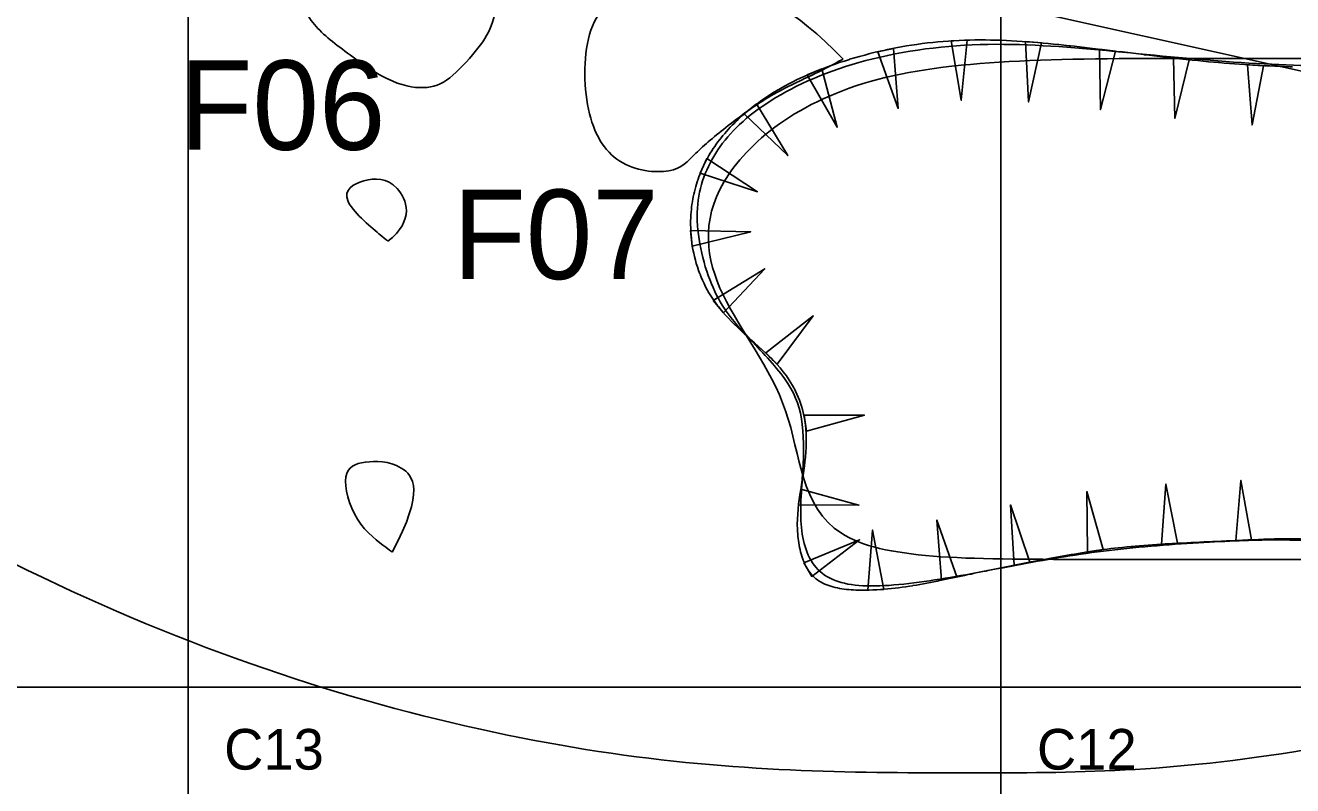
# Model space of a CAD drawing. Extents: x 1 to 19, y 16 to 23.5.
# Drawn here: x 13.8 to 15.359, y 16.879 to 17.814 of the extents above; entities that cross this region are included whole.
import ezdxf

# ---------------------------------------------------------------- set-up
doc = ezdxf.new("R2010")
doc.units = 0
for name, color, linetype in [('Cobbles n Brick', 7, 'Continuous'), ('Feature Numbers', 7, 'Continuous'), ('House outline', 7, 'Continuous'), ('New Burial', 7, 'Continuous'), ('Packed Marl', 7, 'Continuous'), ('Postholes', 7, 'Continuous'), ('Quadrat Boundary', 7, 'Continuous'), ('Quadrat IDs', 7, 'Continuous')]:
    doc.layers.add(name, color=color, linetype=linetype)

msp = doc.modelspace()

# ---------------------------------------------------------------- linework, layer by layer
at = {"layer": 'Cobbles n Brick'}
for points in [[(14.2459, 17.5485), (14.2791, 17.5742), (14.2598, 17.6266), (14.2148, 17.6266), (14.1795, 17.6041), (14.2459, 17.5485), (14.2459, 17.5485), (14.2459, 17.5485)], [(14.2512, 17.1662), (14.2919, 17.2422), (14.263, 17.2786), (14.2148, 17.2786), (14.187, 17.2679), (14.2031, 17.2015), (14.2512, 17.1662), (14.2512, 17.1662), (14.2512, 17.1662)]]:
    msp.add_open_spline(points, degree=3, dxfattribs=at)
at = {"layer": 'House outline'}
msp.add_line((16.8134, 17.4369), (14.1027, 18.0395), dxfattribs=at)
at = {"layer": 'New Burial'}
for points in [[(14.8581, 17.7838), (14.8644, 17.7851), (14.8709, 17.7864), (14.8773, 17.7875), (14.8837, 17.7887), (14.8902, 17.7897), (14.8967, 17.7906), (14.9031, 17.7916)], [(14.9033, 17.7916), (14.9096, 17.7924), (14.9161, 17.793), (14.9226, 17.7937), (14.9291, 17.7943), (14.9356, 17.7947), (14.9421, 17.7952), (14.9486, 17.7955), (14.9488, 17.7955)], [(14.9488, 17.7955), (14.9551, 17.7958), (14.9616, 17.796), (14.968, 17.7961), (14.9745, 17.7961), (14.9809, 17.7961), (14.9874, 17.796), (14.9938, 17.7959), (14.9944, 17.7958)], [(14.9946, 17.7958), (15.0003, 17.7957), (15.0067, 17.7954), (15.0131, 17.7951), (15.0196, 17.7947), (15.026, 17.7943), (15.0325, 17.7939), (15.0389, 17.7934), (15.0402, 17.7933)], [(15.0402, 17.7933), (15.0453, 17.7929), (15.0518, 17.7923), (15.0582, 17.7917), (15.0647, 17.7911), (15.0711, 17.7904), (15.0775, 17.7897), (15.0839, 17.789), (15.0856, 17.7888)], [(15.0858, 17.7888), (15.0904, 17.7883), (15.0968, 17.7876), (15.1032, 17.7868), (15.1096, 17.7861), (15.1163, 17.7853), (15.1229, 17.7845), (15.1295, 17.7837), (15.1312, 17.7835)], [(14.8139, 17.7723), (14.8199, 17.7741), (14.8262, 17.7759), (14.8326, 17.7776), (14.8389, 17.7793), (14.8453, 17.7809), (14.8516, 17.7824), (14.858, 17.7837), (14.8581, 17.7838)], [(15.1312, 17.7835), (15.1362, 17.7829), (15.1428, 17.7821), (15.1494, 17.7813), (15.156, 17.7805), (15.1626, 17.7797), (15.1693, 17.7789), (15.1759, 17.7781), (15.1765, 17.778)], [(15.1767, 17.778), (15.1825, 17.7773), (15.1891, 17.7765), (15.1957, 17.7757), (15.2023, 17.775), (15.209, 17.7742), (15.2156, 17.7735), (15.222, 17.7728)], [(14.7708, 17.7568), (14.7721, 17.7574), (14.7769, 17.7593), (14.7817, 17.7612), (14.7865, 17.763), (14.7914, 17.7648), (14.7963, 17.7665), (14.8012, 17.7682), (14.8074, 17.7702), (14.8137, 17.7722), (14.8138, 17.7722)], [(15.222, 17.7728), (15.2222, 17.7728), (15.2288, 17.7721), (15.2355, 17.7714), (15.2421, 17.7707), (15.2487, 17.7701), (15.2554, 17.7694), (15.262, 17.7688), (15.2675, 17.7683)], [(15.2677, 17.7683), (15.2686, 17.7683), (15.2748, 17.7677), (15.2811, 17.7672), (15.2873, 17.7667), (15.2935, 17.7663), (15.2997, 17.7658), (15.306, 17.7655), (15.3122, 17.7651), (15.3132, 17.765)], [(15.3132, 17.765), (15.3184, 17.7647), (15.3246, 17.7644), (15.3309, 17.7641), (15.3371, 17.7638), (15.3434, 17.7635), (15.3496, 17.7633), (15.3558, 17.7631), (15.3588, 17.763)], [(14.7297, 17.7369), (14.7303, 17.7372), (14.7348, 17.7398), (14.7393, 17.7422), (14.7439, 17.7445), (14.7485, 17.7469), (14.7532, 17.7491), (14.7579, 17.7512), (14.7626, 17.7534), (14.7673, 17.7554), (14.7708, 17.7568)], [(14.6918, 17.7113), (14.6919, 17.7114), (14.6959, 17.7146), (14.7, 17.7177), (14.7042, 17.7207), (14.7084, 17.7237), (14.7127, 17.7266), (14.7171, 17.7293), (14.7214, 17.7321), (14.7258, 17.7347), (14.7296, 17.7368)], [(14.659, 17.6797), (14.6602, 17.6811), (14.6625, 17.6837), (14.6647, 17.6862), (14.667, 17.6887), (14.6693, 17.6911), (14.6717, 17.6935), (14.6741, 17.6959), (14.6766, 17.6982), (14.679, 17.7005), (14.6815, 17.7027), (14.6841, 17.705), (14.6866, 17.7072), (14.6892, 17.7093), (14.6918, 17.7113)], [(14.6342, 17.6413), (14.6347, 17.6424), (14.6361, 17.6453), (14.6376, 17.6481), (14.6391, 17.6509), (14.6407, 17.6538), (14.6424, 17.6567), (14.6442, 17.6596), (14.646, 17.6624), (14.6479, 17.6652), (14.6499, 17.6679), (14.6518, 17.6706), (14.6539, 17.6733), (14.656, 17.6759), (14.6581, 17.6786), (14.6589, 17.6795)], [(14.6206, 17.5978), (14.621, 17.6001), (14.6216, 17.6033), (14.6223, 17.6064), (14.623, 17.6095), (14.6237, 17.6126), (14.6246, 17.6157), (14.6255, 17.6187), (14.6264, 17.6218), (14.6275, 17.6248), (14.6285, 17.6278), (14.6296, 17.6308), (14.6309, 17.6337), (14.6321, 17.6367), (14.6334, 17.6396), (14.6342, 17.6413)], [(14.6192, 17.5522), (14.6188, 17.5558), (14.6185, 17.5602), (14.6184, 17.5646), (14.6182, 17.569), (14.6183, 17.5734), (14.6185, 17.5778), (14.6186, 17.581), (14.6189, 17.5842), (14.6192, 17.5874), (14.6195, 17.5906), (14.6199, 17.5938), (14.6205, 17.597), (14.6206, 17.5977)], [(14.6298, 17.5079), (14.6296, 17.5086), (14.6281, 17.5127), (14.6266, 17.5169), (14.6253, 17.5211), (14.6242, 17.5253), (14.623, 17.5296), (14.6221, 17.5339), (14.6212, 17.5383), (14.6204, 17.5426), (14.6198, 17.547), (14.6193, 17.5514), (14.6192, 17.5522)], [(14.6524, 17.4682), (14.6515, 17.4693), (14.6484, 17.4734), (14.6455, 17.4777), (14.6431, 17.4813), (14.6409, 17.485), (14.6388, 17.4888), (14.6367, 17.4926), (14.6348, 17.4965), (14.633, 17.5005), (14.6312, 17.5045), (14.6299, 17.5077)], [(14.6839, 17.4352), (14.6835, 17.4355), (14.6797, 17.4391), (14.6759, 17.4427), (14.6722, 17.4463), (14.6685, 17.4499), (14.665, 17.4537), (14.6614, 17.4574), (14.658, 17.4613), (14.6547, 17.4653), (14.6524, 17.4682)], [(14.7177, 17.4042), (14.7154, 17.4064), (14.7109, 17.4108), (14.7063, 17.4151), (14.7016, 17.4193), (14.6969, 17.4236), (14.6921, 17.4278), (14.6874, 17.432), (14.684, 17.4351)], [(14.7453, 17.3681), (14.7437, 17.3711), (14.7417, 17.3745), (14.7395, 17.3778), (14.7361, 17.3831), (14.7323, 17.388), (14.7283, 17.3927), (14.7242, 17.3975), (14.7199, 17.402), (14.7177, 17.4042)], [(14.7594, 17.3247), (14.7589, 17.3285), (14.7577, 17.334), (14.7569, 17.3379), (14.7559, 17.3417), (14.7547, 17.3455), (14.7535, 17.3494), (14.7522, 17.3531), (14.7507, 17.3568), (14.7491, 17.3605), (14.7474, 17.3641), (14.7456, 17.3676), (14.7454, 17.3679)], [(14.7592, 17.2792), (14.7595, 17.2834), (14.7601, 17.289), (14.7604, 17.2947), (14.7605, 17.3003), (14.7606, 17.306), (14.7605, 17.3116), (14.7601, 17.3173), (14.7596, 17.3229), (14.7594, 17.3247)], [(14.7524, 17.2338), (14.7528, 17.2369), (14.7538, 17.2428), (14.7547, 17.2487), (14.7557, 17.2546), (14.7567, 17.2606), (14.7575, 17.2666), (14.7583, 17.2721), (14.759, 17.2777), (14.7591, 17.279)], [(14.7501, 17.1883), (14.7501, 17.1886), (14.7499, 17.1914), (14.7498, 17.1941), (14.7495, 17.2005), (14.7497, 17.2067), (14.7501, 17.2128), (14.7505, 17.2189), (14.7512, 17.225), (14.752, 17.2309), (14.7524, 17.2338)], [(14.7625, 17.1447), (14.7613, 17.1468), (14.76, 17.149), (14.7588, 17.1514), (14.7578, 17.1538), (14.7568, 17.1562), (14.7558, 17.1588), (14.755, 17.1613), (14.7542, 17.1639), (14.7535, 17.1666), (14.7529, 17.1693), (14.7523, 17.172), (14.7517, 17.1747), (14.7513, 17.1775), (14.7509, 17.1803), (14.7506, 17.183), (14.7503, 17.1858), (14.7501, 17.1882)], [(15.2987, 17.1809), (15.2972, 17.1808), (15.2906, 17.1805), (15.2841, 17.1802), (15.2775, 17.1799), (15.2709, 17.1796), (15.2656, 17.1793), (15.2603, 17.1791), (15.2551, 17.1788), (15.253, 17.1787)], [(15.3443, 17.1824), (15.3431, 17.1824), (15.3366, 17.1823), (15.33, 17.1821), (15.3235, 17.1819), (15.3169, 17.1817), (15.3103, 17.1814), (15.3038, 17.1811), (15.2987, 17.1809)], [(15.3901, 17.1817), (15.3876, 17.1818), (15.3829, 17.182), (15.3781, 17.1821), (15.3734, 17.1822), (15.3687, 17.1823), (15.3639, 17.1824), (15.3592, 17.1825), (15.3545, 17.1825), (15.3497, 17.1824), (15.3445, 17.1824)], [(15.1162, 17.1678), (15.1131, 17.1673), (15.1086, 17.1666), (15.1041, 17.166), (15.0997, 17.1653), (15.0952, 17.1645), (15.0908, 17.1638), (15.0863, 17.163), (15.0819, 17.1623), (15.0774, 17.1615), (15.073, 17.1607), (15.0711, 17.1604)], [(15.1616, 17.1732), (15.1601, 17.173), (15.1548, 17.1725), (15.1496, 17.172), (15.1443, 17.1714), (15.1399, 17.1709), (15.1354, 17.1704), (15.1309, 17.1698), (15.1264, 17.1692), (15.122, 17.1686), (15.1175, 17.168), (15.1162, 17.1678)], [(15.2073, 17.1765), (15.2022, 17.1762), (15.1969, 17.1759), (15.1917, 17.1755), (15.1864, 17.1752), (15.1811, 17.1748), (15.1759, 17.1744), (15.1706, 17.174), (15.1653, 17.1735), (15.1617, 17.1732)], [(15.2529, 17.1787), (15.2498, 17.1786), (15.2445, 17.1783), (15.2392, 17.1781), (15.2339, 17.1779), (15.2286, 17.1776), (15.2233, 17.1773), (15.2181, 17.1771), (15.2128, 17.1768), (15.2075, 17.1765), (15.2073, 17.1765)], [(15.0261, 17.1519), (15.025, 17.1516), (15.0209, 17.1508), (15.0167, 17.15), (15.0126, 17.1492), (15.0085, 17.1484), (15.0043, 17.1476), (15.0002, 17.1467), (14.9961, 17.1459), (14.992, 17.1451), (14.9879, 17.1443), (14.9838, 17.1434), (14.9813, 17.1429)], [(15.071, 17.1604), (15.0685, 17.1599), (15.0641, 17.1591), (15.0596, 17.1583), (15.0552, 17.1574), (15.0507, 17.1566), (15.0463, 17.1558), (15.0418, 17.1549), (15.0374, 17.1541), (15.0333, 17.1533), (15.0291, 17.1525), (15.0261, 17.1519)], [(14.8004, 17.1217), (14.7988, 17.1221), (14.7961, 17.1226), (14.7934, 17.1233), (14.7908, 17.1241), (14.7883, 17.1249), (14.7858, 17.1258), (14.7834, 17.1269), (14.781, 17.1279), (14.7787, 17.1292), (14.7766, 17.1305), (14.7744, 17.1319), (14.7724, 17.1334), (14.7705, 17.1351), (14.7687, 17.1368), (14.767, 17.1386), (14.7655, 17.1406), (14.7639, 17.1425), (14.7625, 17.1446), (14.7625, 17.1447)], [(14.9812, 17.1429), (14.9796, 17.1426), (14.9755, 17.1417), (14.9714, 17.1409), (14.9673, 17.1401), (14.9633, 17.1392), (14.9592, 17.1384), (14.9551, 17.1375), (14.951, 17.1367), (14.947, 17.1358), (14.9429, 17.135), (14.9389, 17.1342), (14.9364, 17.1336)], [(14.8461, 17.1198), (14.8425, 17.1196), (14.8379, 17.1194), (14.8331, 17.1194), (14.8302, 17.1194), (14.8273, 17.1194), (14.8244, 17.1194), (14.8215, 17.1195), (14.8186, 17.1196), (14.8157, 17.1198), (14.8128, 17.12), (14.81, 17.1203), (14.8071, 17.1207), (14.8043, 17.121), (14.8015, 17.1215), (14.8006, 17.1217)], [(14.8914, 17.1248), (14.8874, 17.1242), (14.883, 17.1235), (14.8786, 17.1229), (14.8742, 17.1223), (14.8698, 17.1217), (14.8654, 17.1212), (14.8608, 17.1208), (14.8563, 17.1204), (14.8518, 17.1201), (14.8472, 17.1198), (14.8461, 17.1198)], [(14.9364, 17.1336), (14.9346, 17.1333), (14.9303, 17.1324), (14.926, 17.1315), (14.9218, 17.1306), (14.9175, 17.1297), (14.9132, 17.1289), (14.9089, 17.128), (14.9046, 17.1272), (14.9003, 17.1264), (14.896, 17.1256), (14.8917, 17.1249), (14.8916, 17.1249)]]:
    msp.add_lwpolyline(points, dxfattribs=at)
for points in [[(14.9586, 17.7959), (14.939, 17.7952), (14.9513, 17.722)], [(15.05, 17.7925), (15.0304, 17.7941), (15.0341, 17.72)], [(14.8677, 17.7858), (14.8486, 17.7817), (14.8737, 17.7119)], [(15.1409, 17.7823), (15.1214, 17.7847), (15.1224, 17.7105)], [(15.2318, 17.7717), (15.2123, 17.7739), (15.2141, 17.6997)], [(14.7799, 17.7606), (14.7617, 17.7531), (14.7987, 17.6888)], [(15.323, 17.7644), (15.3034, 17.7656), (15.309, 17.6916)], [(14.6994, 17.7175), (14.6841, 17.7052), (14.7377, 17.6539)], [(14.6384, 17.6501), (14.6299, 17.6324), (14.7005, 17.6095)], [(14.6182, 17.5619), (14.6203, 17.5424), (14.6923, 17.5601)], [(14.6462, 17.4758), (14.6586, 17.4606), (14.7094, 17.5147)], [(14.7107, 17.4111), (14.7246, 17.3973), (14.7692, 17.4567)], [(14.758, 17.3344), (14.7607, 17.315), (14.8322, 17.3346)], [(14.7537, 17.2435), (14.7511, 17.2241), (14.8253, 17.2239)], [(15.1975, 17.1759), (15.2171, 17.177), (15.2031, 17.2499)], [(15.2889, 17.1804), (15.3085, 17.1814), (15.2952, 17.2544)], [(15.1065, 17.1664), (15.1259, 17.1692), (15.1058, 17.2406)], [(15.0165, 17.15), (15.0357, 17.1537), (15.012, 17.2241)], [(14.9268, 17.1316), (14.946, 17.1356), (14.9213, 17.2056)], [(14.7576, 17.1531), (14.7674, 17.1362), (14.8262, 17.1814)], [(14.8363, 17.1193), (14.8559, 17.1203), (14.8422, 17.1932)]]:
    msp.add_lwpolyline(points, close=True, dxfattribs=at)
for points in [[(14.3356, 17.918), (14.2755, 17.9516), (14.2033, 17.9516), (14.1519, 17.9158), (14.134, 17.8694), (14.1447, 17.82), (14.1869, 17.7864), (14.2469, 17.7428), (14.2927, 17.7342), (14.3206, 17.745), (14.3563, 17.7836), (14.3749, 17.8122), (14.3828, 17.8493), (14.3356, 17.918), (14.3356, 17.918), (14.3356, 17.918)], [(16.6334, 17.7787), (16.5722, 17.7606), (16.448, 17.769), (16.2875, 17.7851), (16.1403, 17.7881), (15.9619, 17.7809), (15.8271, 17.7722), (15.6878, 17.7645), (15.6237, 17.7619), (15.5158, 17.7647), (15.4182, 17.7626), (15.2686, 17.7683), (15.1096, 17.7861), (14.9551, 17.7958), (14.8012, 17.7682), (14.6919, 17.7114), (14.6391, 17.6509), (14.6185, 17.5778), (14.6455, 17.4777), (14.6874, 17.432), (14.7395, 17.3778), (14.7577, 17.334), (14.7575, 17.2666), (14.7498, 17.1941), (14.7705, 17.1351), (14.8331, 17.1194), (14.9389, 17.1342), (15.0374, 17.1541), (15.1443, 17.1714), (15.2709, 17.1796), (15.3497, 17.1824), (15.4634, 17.1769), (15.6409, 17.1598), (15.7642, 17.1517), (15.8875, 17.1519), (15.9994, 17.1578), (16.101, 17.1641), (16.3374, 17.1641), (16.5968, 17.1641), (16.6591, 17.2107), (16.6554, 17.2937), (16.664, 17.3722), (16.6634, 17.4392), (16.6704, 17.532), (16.6704, 17.634), (16.6334, 17.7787), (16.6334, 17.7787), (16.6334, 17.7787)]]:
    msp.add_open_spline(points, degree=3, dxfattribs=at)
at = {"layer": 'Packed Marl'}
msp.add_open_spline([(16.9078, 18.545), (16.9078, 18.2878), (16.7846, 18.111), (16.6238, 17.7734), (16.4148, 17.7734), (15.8468, 17.7734), (15.2145, 17.7734), (14.8127, 17.7734), (14.6251, 17.618), (14.6427, 17.4819), (14.7537, 17.3501), (14.7537, 17.1572), (15.0538, 17.1572), (15.67, 17.1572), (15.9915, 17.1572), (16.163, 17.1572), (15.9969, 17.0661), (15.3217, 16.8946), (14.9734, 16.8946), (14.5447, 16.8946), (13.9714, 17.0393), (13.3712, 17.3715), (13.1355, 17.6448), (13.2319, 17.7788), (13.2319, 18.0789), (13.173, 18.3843), (13.173, 18.6576), (13.3712, 19.1505), (13.5481, 19.7668), (13.7571, 20.4044), (13.8589, 20.7741), (13.9392, 21.0474), (14.0839, 21.2135), (14.4429, 21.2135), (14.7109, 21.2135), (14.7859, 21.1117), (14.7323, 19.89), (14.3893, 18.8773), (14.1697, 18.5075), (14.2607, 18.0628), (14.9413, 17.9235), (15.0592, 18.5933), (15.2253, 19.3327), (15.3056, 20.0079), (15.7611, 19.8525), (16.1308, 19.3167), (16.3612, 18.9416), (16.7042, 19.0434), (16.9239, 19.0434), (16.9078, 18.545), (16.9078, 18.545), (16.9078, 18.545)], degree=3, dxfattribs=at)
at = {"layer": 'Postholes'}
msp.add_open_spline([(14.8058, 17.7726), (14.7454, 17.8347), (14.6558, 17.8782), (14.5427, 17.8669), (14.4862, 17.82), (14.4862, 17.7021), (14.5249, 17.6378), (14.6006, 17.6295), (14.6214, 17.6552), (14.6623, 17.6899), (14.7162, 17.7295), (14.7754, 17.756), (14.8058, 17.7726), (14.8058, 17.7726), (14.8058, 17.7726)], degree=3, dxfattribs=at)
at = {"layer": 'Quadrat Boundary'}
msp.add_line((10, 17), (19, 17), dxfattribs=at)
for points in [[(14, 16), (14, 23), (14, 23)], [(15, 16), (15, 23), (15, 23)]]:
    msp.add_lwpolyline(points, dxfattribs=at)

# ---------------------------------------------------------------- texts
at = {"layer": 'Feature Numbers'}
for s, p in [('F06', (13.9894, 17.661)), ('F07', (14.3257, 17.502))]:
    msp.add_text(s, height=0.11, dxfattribs=at).set_placement(p)
at = {"layer": 'Quadrat IDs'}
for s, p in [('C13', (14.0444, 16.8986)), ('C12', (15.0444, 16.8986))]:
    msp.add_text(s, height=0.05, dxfattribs=at).set_placement(p)

doc.saveas('drawing.dxf')
